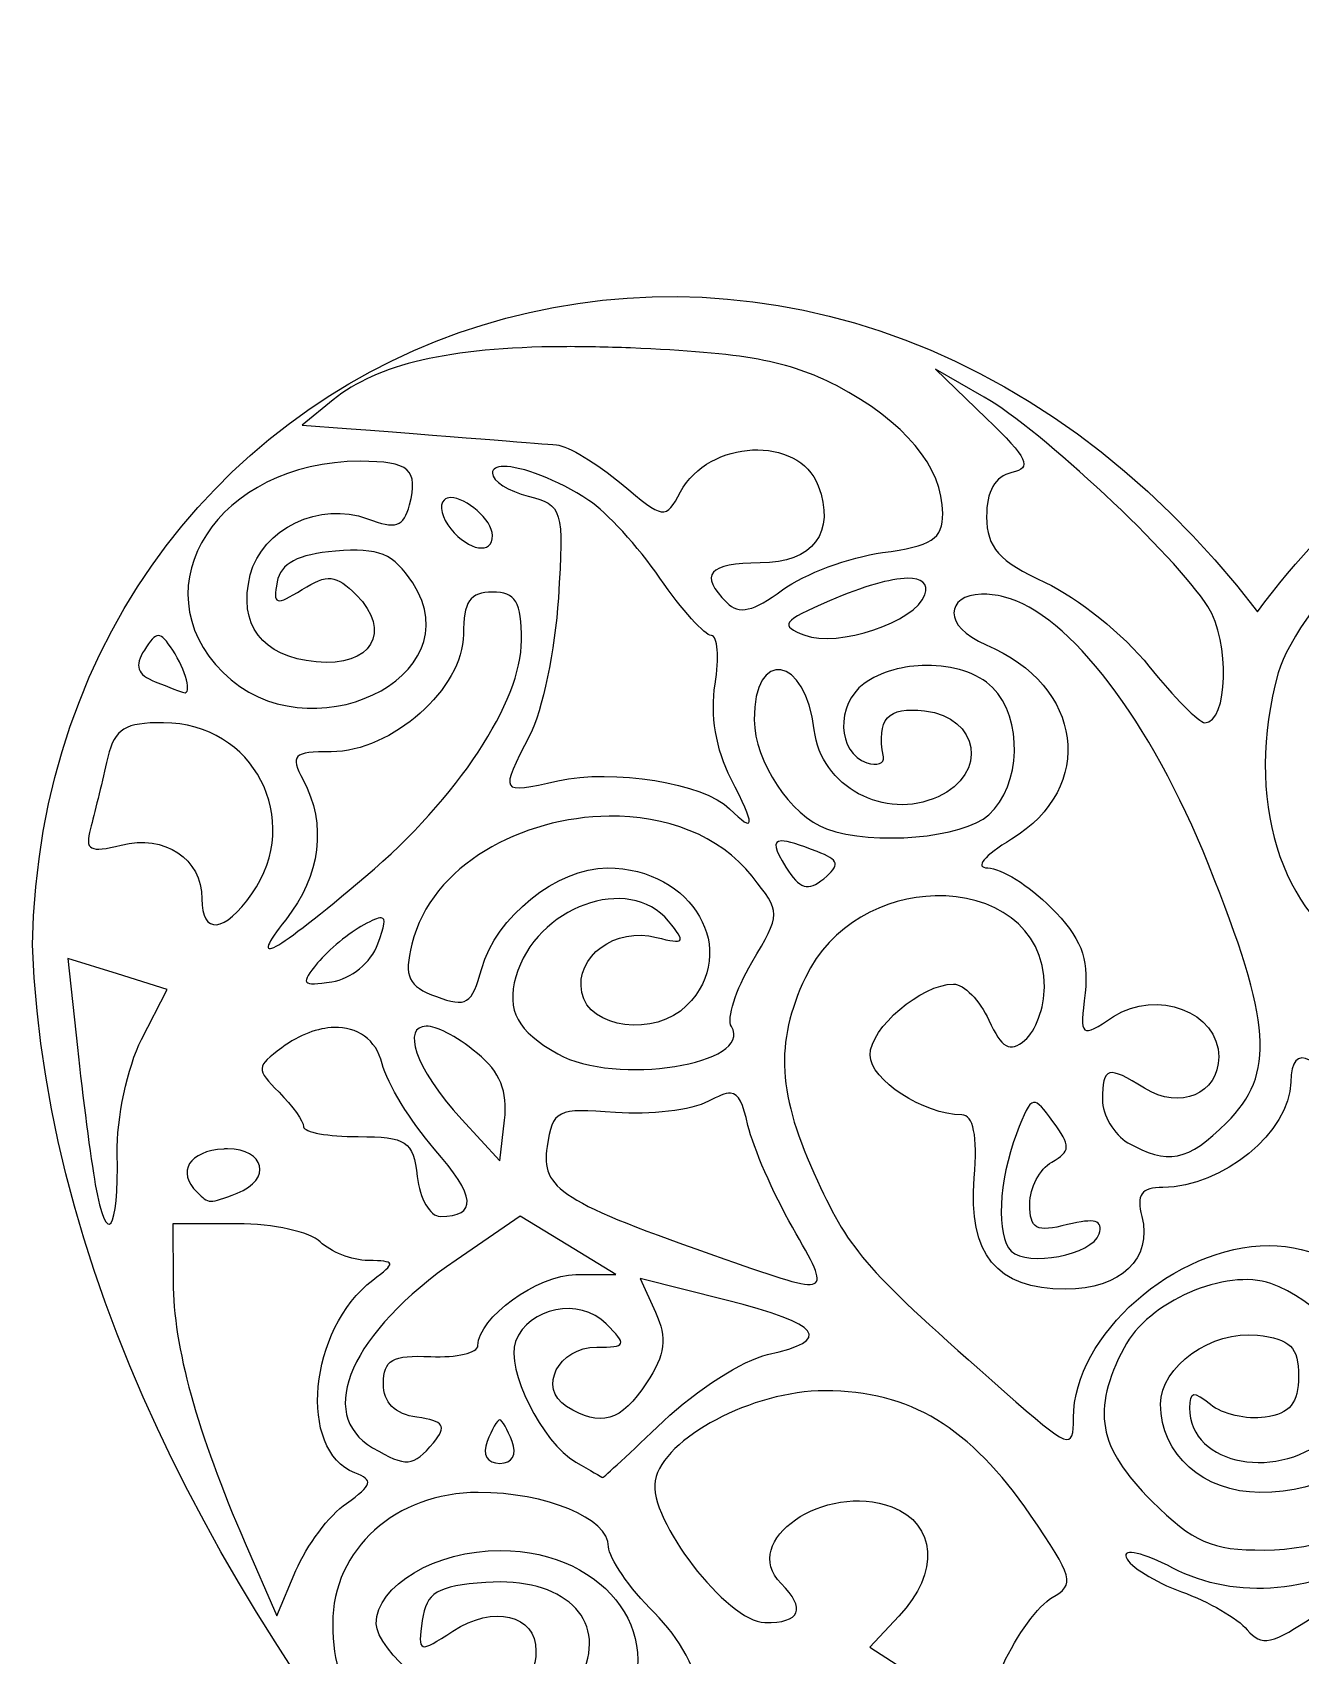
# Model space of a CAD drawing. Header units: centimetres. Extents: x -11.9 to 13.5, y -31.9 to 26.2.
# Drawn here: x -11.88 to 1.07, y 9.68 to 26.25 of the extents above; entities that cross this region are included whole.
import ezdxf

# ---------------------------------------------------------------- set-up
doc = ezdxf.new("R2010")
doc.units = ezdxf.units.CM
doc.header["$MEASUREMENT"] = 0
doc.layers.add('Layer 1', color=7, linetype='Continuous')

msp = doc.modelspace()

# ---------------------------------------------------------------- linework, layer by layer
at = {"layer": 'Layer 1', "color": 9}
for points, knots in [([(6.98322, 23.66275), (4.67124, 23.65099), (2.20971, 22.48446), (0.62909, 20.33148), (0.62909, 20.33148), (-3.92352, 26.24543), (-11.75221, 23.35808), (-11.87578, 16.92993), (-11.87578, 16.92993), (-11.60127, 9.75975), (-3.95946, 2.91162), (0.76055, 0.46541), (0.76055, 0.46541), (4.77932, 2.28508), (13.52771, 9.70554), (12.9843, 16.29989), (12.9843, 16.29989), (13.22746, 21.38426), (10.25489, 23.67938), (6.98322, 23.66275)], [0, 0, 0, 0, 0.16666667, 0.16666667, 0.16666667, 0.16666667, 0.33333333, 0.33333333, 0.33333333, 0.33333333, 0.5, 0.5, 0.5, 0.5, 0.66666667, 0.66666667, 0.66666667, 0.66666667, 1, 1, 1, 1]), ([(-6.46258, 23.03767), (-6.24768, 23.03889), (-6.01802, 23.03445), (-5.773, 23.02444), (-5.773, 23.02444), (-4.61963, 22.97735), (-4.15186, 22.89155), (-3.66957, 22.63997), (-3.66957, 22.63997), (-2.97372, 22.27699), (-2.58478, 21.80926), (-2.58478, 21.33524), (-2.58478, 21.33524), (-2.58478, 21.07423), (-2.69553, 21.00282), (-3.20076, 20.93506), (-3.20076, 20.93506), (-3.53944, 20.88964), (-3.99725, 20.71836), (-4.21858, 20.55472), (-4.21858, 20.55472), (-4.51818, 20.33322), (-4.66411, 20.29994), (-4.78909, 20.42491), (-4.78909, 20.42491), (-5.07597, 20.7118), (-4.97687, 20.83005), (-4.44843, 20.83005), (-4.44843, 20.83005), (-3.91086, 20.83005), (-3.67386, 21.14522), (-3.8556, 21.61884), (-3.8556, 21.61884), (-4.05408, 22.13607), (-4.97341, 22.09446), (-5.26203, 21.55518), (-5.26203, 21.55518), (-5.41469, 21.26993), (-5.4299, 21.27219), (-5.86643, 21.63951), (-5.86643, 21.63951), (-6.11266, 21.8467), (-6.40936, 22.02454), (-6.52541, 22.03473), (-6.52541, 22.03473), (-6.71477, 22.05137), (-7.32233, 22.09901), (-8.67102, 22.20341), (-8.67102, 22.20341), (-8.67102, 22.20341), (-9.12329, 22.23813), (-9.12329, 22.23813), (-9.12329, 22.23813), (-9.12329, 22.23813), (-8.80496, 22.4961), (-8.80496, 22.4961), (-8.80496, 22.4961), (-8.3572, 22.85868), (-7.62301, 23.03111), (-6.46258, 23.03767)], [0, 0, 0, 0, 0.0625, 0.0625, 0.0625, 0.0625, 0.125, 0.125, 0.125, 0.125, 0.1875, 0.1875, 0.1875, 0.1875, 0.25, 0.25, 0.25, 0.25, 0.3125, 0.3125, 0.3125, 0.3125, 0.375, 0.375, 0.375, 0.375, 0.4375, 0.4375, 0.4375, 0.4375, 0.5, 0.5, 0.5, 0.5, 0.5625, 0.5625, 0.5625, 0.5625, 0.625, 0.625, 0.625, 0.625, 0.6875, 0.6875, 0.6875, 0.6875, 0.75, 0.75, 0.75, 0.75, 0.8125, 0.8125, 0.8125, 0.8125, 0.875, 0.875, 0.875, 0.875, 1, 1, 1, 1]), ([(-2.65919, 22.80947), (-2.65919, 22.80947), (-2.16227, 22.52339), (-2.16227, 22.52339), (-2.16227, 22.52339), (-1.57911, 22.18849), (-0.2213, 20.91713), (0.12059, 20.38522), (0.12059, 20.38522), (0.34923, 20.0295), (0.32818, 19.19873), (0.09082, 19.19873), (0.09082, 19.19873), (0.03243, 19.19873), (-0.22394, 19.45927), (-0.47968, 19.77751), (-0.47968, 19.77751), (-0.73543, 20.09575), (-1.21226, 20.47934), (-1.53884, 20.62996), (-1.53884, 20.62996), (-2.01326, 20.84876), (-2.13358, 20.98346), (-2.13664, 21.30051), (-2.13664, 21.30051), (-2.13914, 21.56055), (-2.05033, 21.71653), (-1.88032, 21.75279), (-1.88032, 21.75279), (-1.66624, 21.79844), (-1.71179, 21.89552), (-2.13995, 22.30841), (-2.13995, 22.30841), (-2.13995, 22.30841), (-2.65919, 22.80947), (-2.65919, 22.80947)], [0, 0, 0, 0, 0.1, 0.1, 0.1, 0.1, 0.2, 0.2, 0.2, 0.2, 0.3, 0.3, 0.3, 0.3, 0.4, 0.4, 0.4, 0.4, 0.5, 0.5, 0.5, 0.5, 0.6, 0.6, 0.6, 0.6, 0.7, 0.7, 0.7, 0.7, 0.8, 0.8, 0.8, 0.8, 1, 1, 1, 1]), ([(3.86444, 22.64658), (3.86444, 22.64658), (3.53041, 22.28444), (3.53041, 22.28444), (3.53041, 22.28444), (3.14376, 21.86485), (3.10343, 21.69264), (3.41961, 21.81397), (3.41961, 21.81397), (3.56043, 21.86801), (3.64203, 21.81188), (3.64203, 21.66101), (3.64203, 21.66101), (3.64203, 21.52997), (3.55466, 21.42288), (3.44772, 21.42288), (3.44772, 21.42288), (3.34079, 21.42289), (3.10047, 21.2812), (2.91442, 21.10787), (2.91442, 21.10787), (2.64999, 20.86151), (2.59077, 20.67546), (2.64075, 20.25541), (2.64075, 20.25541), (2.67591, 19.95988), (2.75294, 19.60953), (2.8119, 19.47655), (2.8119, 19.47655), (2.8921, 19.29567), (2.80715, 19.19586), (2.47621, 19.0805), (2.47621, 19.0805), (1.82178, 18.85236), (1.62683, 18.39694), (2.0165, 18.00728), (2.0165, 18.00728), (2.47953, 17.54425), (3.09931, 17.66311), (3.1972, 18.23383), (3.1972, 18.23383), (3.1972, 18.23383), (3.27327, 18.67783), (3.27327, 18.67783), (3.27327, 18.67783), (3.27327, 18.67783), (3.60565, 18.34545), (3.60565, 18.34545), (3.60565, 18.34545), (3.99604, 17.95506), (4.0325, 17.71624), (3.70156, 17.71624), (3.70156, 17.71624), (3.3604, 17.71624), (2.63705, 17.1659), (2.5283, 16.82327), (2.5283, 16.82327), (2.41653, 16.47111), (2.37264, 16.46885), (1.73207, 16.78441), (1.73207, 16.78441), (0.85911, 17.21445), (0.48697, 18.43543), (0.84075, 19.70971), (0.84075, 19.70971), (1.02624, 20.3778), (2.50319, 21.95367), (3.34603, 22.38283), (3.34603, 22.38283), (3.34603, 22.38283), (3.86444, 22.64658), (3.86444, 22.64658)], [0, 0, 0, 0, 0.05263158, 0.05263158, 0.05263158, 0.05263158, 0.10526316, 0.10526316, 0.10526316, 0.10526316, 0.15789474, 0.15789474, 0.15789474, 0.15789474, 0.21052632, 0.21052632, 0.21052632, 0.21052632, 0.26315789, 0.26315789, 0.26315789, 0.26315789, 0.31578947, 0.31578947, 0.31578947, 0.31578947, 0.36842105, 0.36842105, 0.36842105, 0.36842105, 0.42105263, 0.42105263, 0.42105263, 0.42105263, 0.47368421, 0.47368421, 0.47368421, 0.47368421, 0.52631579, 0.52631579, 0.52631579, 0.52631579, 0.57894737, 0.57894737, 0.57894737, 0.57894737, 0.63157895, 0.63157895, 0.63157895, 0.63157895, 0.68421053, 0.68421053, 0.68421053, 0.68421053, 0.73684211, 0.73684211, 0.73684211, 0.73684211, 0.78947368, 0.78947368, 0.78947368, 0.78947368, 0.84210526, 0.84210526, 0.84210526, 0.84210526, 0.89473684, 0.89473684, 0.89473684, 0.89473684, 1, 1, 1, 1]), ([(-8.53046, 21.86772), (-8.02855, 21.86772), (-7.93279, 21.7837), (-8.02692, 21.42371), (-8.02692, 21.42371), (-8.08631, 21.19661), (-8.16639, 21.17023), (-8.45687, 21.28067), (-8.45687, 21.28067), (-8.93814, 21.46365), (-9.53445, 21.17784), (-9.65246, 20.70768), (-9.65246, 20.70768), (-9.78013, 20.19899), (-9.5352, 19.87478), (-8.98108, 19.81968), (-8.98108, 19.81968), (-8.41757, 19.76363), (-8.19815, 20.13146), (-8.5718, 20.50511), (-8.5718, 20.50511), (-8.77848, 20.7118), (-8.86457, 20.72043), (-9.12329, 20.55886), (-9.12329, 20.55886), (-9.39335, 20.3902), (-9.42362, 20.39928), (-9.37878, 20.63575), (-9.37878, 20.63575), (-9.34265, 20.82629), (-9.16983, 20.91768), (-8.78264, 20.94994), (-8.78264, 20.94994), (-8.33707, 20.98707), (-8.19212, 20.92716), (-7.99468, 20.62583), (-7.99468, 20.62583), (-7.35998, 19.65715), (-9.06876, 18.84985), (-9.93027, 19.71136), (-9.93027, 19.71136), (-10.80671, 20.5878), (-9.97594, 21.86772), (-8.53046, 21.86772)], [0, 0, 0, 0, 0.08333333, 0.08333333, 0.08333333, 0.08333333, 0.16666667, 0.16666667, 0.16666667, 0.16666667, 0.25, 0.25, 0.25, 0.25, 0.33333333, 0.33333333, 0.33333333, 0.33333333, 0.41666667, 0.41666667, 0.41666667, 0.41666667, 0.5, 0.5, 0.5, 0.5, 0.58333333, 0.58333333, 0.58333333, 0.58333333, 0.66666667, 0.66666667, 0.66666667, 0.66666667, 0.75, 0.75, 0.75, 0.75, 0.83333333, 0.83333333, 0.83333333, 0.83333333, 1, 1, 1, 1]), ([(-7.06781, 21.81563), (-6.8871, 21.81784), (-6.52039, 21.68072), (-6.19551, 21.46836), (-6.19551, 21.46836), (-6.02045, 21.35394), (-5.69456, 20.99691), (-5.47121, 20.67461), (-5.47121, 20.67461), (-5.24786, 20.35232), (-5.0115, 20.0884), (-4.94618, 20.0884), (-4.94618, 20.0884), (-4.88086, 20.0884), (-4.86388, 19.8659), (-4.90815, 19.59313), (-4.90815, 19.59313), (-4.95867, 19.2818), (-4.89875, 18.92266), (-4.74692, 18.62905), (-4.74692, 18.62905), (-4.49265, 18.13736), (-4.49604, 18.05654), (-4.76097, 18.32147), (-4.76097, 18.32147), (-5.0201, 18.58061), (-5.95476, 18.73199), (-6.51384, 18.6059), (-6.51384, 18.6059), (-7.10998, 18.47144), (-7.10957, 18.47178), (-6.79992, 19.07057), (-6.79992, 19.07057), (-6.67206, 19.31781), (-6.54095, 19.94718), (-6.50805, 20.46956), (-6.50805, 20.46956), (-6.45084, 21.37788), (-6.46439, 21.42341), (-6.8148, 21.51136), (-6.8148, 21.51136), (-7.01632, 21.56193), (-7.18108, 21.66715), (-7.18108, 21.74535), (-7.18108, 21.74535), (-7.18108, 21.79273), (-7.13852, 21.81476), (-7.06781, 21.81563)], [0, 0, 0, 0, 0.07692308, 0.07692308, 0.07692308, 0.07692308, 0.15384615, 0.15384615, 0.15384615, 0.15384615, 0.23076923, 0.23076923, 0.23076923, 0.23076923, 0.30769231, 0.30769231, 0.30769231, 0.30769231, 0.38461538, 0.38461538, 0.38461538, 0.38461538, 0.46153846, 0.46153846, 0.46153846, 0.46153846, 0.53846154, 0.53846154, 0.53846154, 0.53846154, 0.61538462, 0.61538462, 0.61538462, 0.61538462, 0.69230769, 0.69230769, 0.69230769, 0.69230769, 0.76923077, 0.76923077, 0.76923077, 0.76923077, 0.84615385, 0.84615385, 0.84615385, 0.84615385, 1, 1, 1, 1]), ([(-7.60524, 21.4973), (-7.45322, 21.49739), (-7.18108, 21.27174), (-7.18108, 21.10869), (-7.18108, 21.10869), (-7.18108, 20.9135), (-7.41893, 20.95183), (-7.60607, 21.17732), (-7.60607, 21.17732), (-7.69689, 21.28675), (-7.72764, 21.41955), (-7.6747, 21.47249), (-7.6747, 21.47249), (-7.65731, 21.48988), (-7.6334, 21.49728), (-7.60524, 21.4973)], [0, 0, 0, 0, 0.2, 0.2, 0.2, 0.2, 0.4, 0.4, 0.4, 0.4, 0.6, 0.6, 0.6, 0.6, 1, 1, 1, 1]), ([(-2.9461, 20.67296), (-2.79654, 20.67494), (-2.72968, 20.61941), (-2.76833, 20.50346), (-2.76833, 20.50346), (-2.85929, 20.23056), (-3.65799, 19.96196), (-3.99368, 20.0917), (-3.99368, 20.0917), (-4.25592, 20.19305), (-4.2265, 20.23382), (-3.73902, 20.44393), (-3.73902, 20.44393), (-3.39127, 20.59381), (-3.11559, 20.67071), (-2.9461, 20.67296)], [0, 0, 0, 0, 0.2, 0.2, 0.2, 0.2, 0.4, 0.4, 0.4, 0.4, 0.6, 0.6, 0.6, 0.6, 1, 1, 1, 1]), ([(-7.18108, 20.53322), (-6.94396, 20.53322), (-6.88425, 20.43425), (-6.88425, 20.03961), (-6.88425, 20.03961), (-6.88425, 19.41273), (-7.53481, 18.42715), (-8.47175, 17.63356), (-8.47175, 17.63356), (-9.42794, 16.82366), (-9.68931, 16.6817), (-9.29114, 17.1879), (-9.29114, 17.1879), (-8.93397, 17.64196), (-8.86925, 18.15968), (-9.11337, 18.61582), (-9.11337, 18.61582), (-9.24903, 18.8693), (-9.21581, 18.90273), (-8.82811, 18.90273), (-8.82811, 18.90273), (-8.20732, 18.90273), (-7.47709, 19.55053), (-7.47709, 20.10162), (-7.47709, 20.10162), (-7.47709, 20.43437), (-7.40969, 20.53322), (-7.18108, 20.53322)], [0, 0, 0, 0, 0.125, 0.125, 0.125, 0.125, 0.25, 0.25, 0.25, 0.25, 0.375, 0.375, 0.375, 0.375, 0.5, 0.5, 0.5, 0.5, 0.625, 0.625, 0.625, 0.625, 0.75, 0.75, 0.75, 0.75, 1, 1, 1, 1]), ([(-2.18873, 20.5109), (-2.12152, 20.51268), (-2.04296, 20.50411), (-1.95474, 20.48196), (-1.95474, 20.48196), (-1.2987, 20.31731), (-0.4576, 19.21415), (0.12803, 17.75097), (0.12803, 17.75097), (0.77797, 16.1271), (0.81335, 15.61599), (0.31241, 15.11505), (0.31241, 15.11505), (-0.08209, 14.72055), (-0.2936, 14.67806), (-0.69466, 14.91166), (-0.69466, 14.91166), (-0.83735, 14.99477), (-0.95428, 15.19249), (-0.95428, 15.35153), (-0.95428, 15.35153), (-0.95428, 15.68738), (-0.90016, 15.7021), (-0.52681, 15.46893), (-0.52681, 15.46893), (-0.16298, 15.24171), (0.23221, 15.4082), (0.23221, 15.78809), (0.23221, 15.78809), (0.23221, 16.24516), (-0.40128, 16.48686), (-0.84183, 16.19819), (-0.84183, 16.19819), (-1.18004, 15.97659), (-1.18572, 15.98154), (-1.13205, 16.44128), (-1.13205, 16.44128), (-1.09034, 16.79851), (-1.1737, 17.00631), (-1.48097, 17.31358), (-1.48097, 17.31358), (-1.70276, 17.53537), (-1.99183, 17.71676), (-2.12341, 17.71707), (-2.12341, 17.71707), (-2.26309, 17.71739), (-2.16347, 17.83882), (-1.88446, 18.00893), (-1.88446, 18.00893), (-1.01434, 18.53946), (-1.14909, 19.5773), (-2.14242, 19.99496), (-2.14242, 19.99496), (-2.59206, 20.18402), (-2.55165, 20.50132), (-2.18873, 20.5109)], [0, 0, 0, 0, 0.06666667, 0.06666667, 0.06666667, 0.06666667, 0.13333333, 0.13333333, 0.13333333, 0.13333333, 0.2, 0.2, 0.2, 0.2, 0.26666667, 0.26666667, 0.26666667, 0.26666667, 0.33333333, 0.33333333, 0.33333333, 0.33333333, 0.4, 0.4, 0.4, 0.4, 0.46666667, 0.46666667, 0.46666667, 0.46666667, 0.53333333, 0.53333333, 0.53333333, 0.53333333, 0.6, 0.6, 0.6, 0.6, 0.66666667, 0.66666667, 0.66666667, 0.66666667, 0.73333333, 0.73333333, 0.73333333, 0.73333333, 0.8, 0.8, 0.8, 0.8, 0.86666667, 0.86666667, 0.86666667, 0.86666667, 1, 1, 1, 1]), ([(-10.59008, 20.0884), (-10.54996, 20.08839), (-10.50943, 20.03922), (-10.44455, 19.94039), (-10.44455, 19.94039), (-10.31003, 19.73548), (-10.24387, 19.48174), (-10.33128, 19.50631), (-10.33128, 19.50631), (-10.35166, 19.51204), (-10.48261, 19.56166), (-10.62232, 19.6171), (-10.62232, 19.6171), (-10.80716, 19.69046), (-10.83787, 19.7786), (-10.73394, 19.94039), (-10.73394, 19.94039), (-10.67047, 20.0392), (-10.63019, 20.0884), (-10.59008, 20.0884)], [0, 0, 0, 0, 0.16666667, 0.16666667, 0.16666667, 0.16666667, 0.33333333, 0.33333333, 0.33333333, 0.33333333, 0.5, 0.5, 0.5, 0.5, 0.66666667, 0.66666667, 0.66666667, 0.66666667, 1, 1, 1, 1]), ([(-2.74931, 19.78412), (-2.48583, 19.78567), (-2.22703, 19.70998), (-2.07628, 19.55923), (-2.07628, 19.55923), (-1.76171, 19.24466), (-1.78252, 18.55965), (-2.11514, 18.25863), (-2.11514, 18.25863), (-2.37819, 18.02057), (-3.28853, 17.94216), (-3.77127, 18.11642), (-3.77127, 18.11642), (-4.1382, 18.24888), (-4.50528, 18.8026), (-4.50879, 19.22767), (-4.50879, 19.22767), (-4.51493, 19.97127), (-3.98143, 19.88285), (-3.89529, 19.12597), (-3.89529, 19.12597), (-3.82943, 18.54734), (-3.17724, 18.19454), (-2.6319, 18.44301), (-2.6319, 18.44301), (-2.11792, 18.6772), (-2.20895, 19.25572), (-2.76998, 19.32028), (-2.76998, 19.32028), (-3.14875, 19.36386), (-3.25978, 19.24015), (-3.19084, 18.85147), (-3.19084, 18.85147), (-3.17863, 18.78267), (-3.25421, 18.75467), (-3.35868, 18.78946), (-3.35868, 18.78946), (-3.66159, 18.89031), (-3.67989, 19.38416), (-3.38845, 19.59726), (-3.38845, 19.59726), (-3.2185, 19.72153), (-2.9818, 19.78276), (-2.74931, 19.78412)], [0, 0, 0, 0, 0.08333333, 0.08333333, 0.08333333, 0.08333333, 0.16666667, 0.16666667, 0.16666667, 0.16666667, 0.25, 0.25, 0.25, 0.25, 0.33333333, 0.33333333, 0.33333333, 0.33333333, 0.41666667, 0.41666667, 0.41666667, 0.41666667, 0.5, 0.5, 0.5, 0.5, 0.58333333, 0.58333333, 0.58333333, 0.58333333, 0.66666667, 0.66666667, 0.66666667, 0.66666667, 0.75, 0.75, 0.75, 0.75, 0.83333333, 0.83333333, 0.83333333, 0.83333333, 1, 1, 1, 1]), ([(-10.61323, 19.19873), (-10.58981, 19.19928), (-10.56551, 19.19873), (-10.53964, 19.19873), (-10.53964, 19.19873), (-9.6183, 19.19873), (-9.10537, 18.20959), (-9.63509, 17.45331), (-9.63509, 17.45331), (-9.91707, 17.05073), (-10.14607, 17.02772), (-10.14607, 17.40205), (-10.14607, 17.40205), (-10.14607, 17.81074), (-10.52445, 18.06154), (-10.97124, 17.9494), (-10.97124, 17.9494), (-11.2914, 17.86905), (-11.34389, 17.89716), (-11.28378, 18.11807), (-11.28378, 18.11807), (-11.24408, 18.26396), (-11.1708, 18.56687), (-11.1209, 18.79111), (-11.1209, 18.79111), (-11.04907, 19.11387), (-10.96453, 19.1905), (-10.61323, 19.19873)], [0, 0, 0, 0, 0.125, 0.125, 0.125, 0.125, 0.25, 0.25, 0.25, 0.25, 0.375, 0.375, 0.375, 0.375, 0.5, 0.5, 0.5, 0.5, 0.625, 0.625, 0.625, 0.625, 0.75, 0.75, 0.75, 0.75, 1, 1, 1, 1]), ([(-5.98963, 18.24458), (-5.4199, 18.24988), (-4.86576, 18.05861), (-4.52946, 17.63108), (-4.52946, 17.63108), (-4.23503, 17.25677), (-4.23536, 17.25516), (-4.5336, 16.74968), (-4.5336, 16.74968), (-4.69787, 16.47126), (-4.79148, 16.17828), (-4.74196, 16.09815), (-4.74196, 16.09815), (-4.50401, 15.71314), (-5.931, 15.48735), (-6.51384, 15.81785), (-6.51384, 15.81785), (-6.92668, 16.05196), (-7.03944, 16.25995), (-6.94213, 16.60499), (-6.94213, 16.60499), (-6.74076, 17.31899), (-5.78748, 17.66568), (-5.38274, 17.17219), (-5.38274, 17.17219), (-5.20178, 16.95155), (-5.2154, 16.9328), (-5.50594, 17.00765), (-5.50594, 17.00765), (-5.92746, 17.11624), (-6.33887, 16.81363), (-6.2691, 16.44624), (-6.2691, 16.44624), (-6.19839, 16.07396), (-5.52076, 15.98824), (-5.19836, 16.31064), (-5.19836, 16.31064), (-4.64381, 16.8652), (-5.13385, 17.71624), (-6.00782, 17.71624), (-6.00782, 17.71624), (-6.5199, 17.71624), (-7.14791, 17.21328), (-7.29022, 16.6885), (-7.29022, 16.6885), (-7.38877, 16.32509), (-7.44775, 16.2885), (-7.75242, 16.40242), (-7.75242, 16.40242), (-8.04279, 16.51098), (-8.08524, 16.60107), (-8.00294, 16.93903), (-8.00294, 16.93903), (-7.80552, 17.74979), (-6.87842, 18.2363), (-5.98963, 18.24458)], [0, 0, 0, 0, 0.06666667, 0.06666667, 0.06666667, 0.06666667, 0.13333333, 0.13333333, 0.13333333, 0.13333333, 0.2, 0.2, 0.2, 0.2, 0.26666667, 0.26666667, 0.26666667, 0.26666667, 0.33333333, 0.33333333, 0.33333333, 0.33333333, 0.4, 0.4, 0.4, 0.4, 0.46666667, 0.46666667, 0.46666667, 0.46666667, 0.53333333, 0.53333333, 0.53333333, 0.53333333, 0.6, 0.6, 0.6, 0.6, 0.66666667, 0.66666667, 0.66666667, 0.66666667, 0.73333333, 0.73333333, 0.73333333, 0.73333333, 0.8, 0.8, 0.8, 0.8, 0.86666667, 0.86666667, 0.86666667, 0.86666667, 1, 1, 1, 1]), ([(-4.23015, 17.99157), (-4.1668, 17.99297), (-4.04943, 17.95548), (-3.868, 17.88408), (-3.868, 17.88408), (-3.63895, 17.79395), (-3.62723, 17.74915), (-3.79938, 17.60627), (-3.79938, 17.60627), (-3.96014, 17.47285), (-4.04536, 17.49877), (-4.18633, 17.72451), (-4.18633, 17.72451), (-4.29937, 17.90551), (-4.32275, 17.98953), (-4.23015, 17.99157)], [0, 0, 0, 0, 0.2, 0.2, 0.2, 0.2, 0.4, 0.4, 0.4, 0.4, 0.6, 0.6, 0.6, 0.6, 1, 1, 1, 1]), ([(-2.66167, 17.43181), (-2.07965, 17.44762), (-1.54711, 17.13028), (-1.54711, 16.49998), (-1.54711, 16.49998), (-1.54711, 16.29215), (-1.63686, 16.04765), (-1.74638, 15.95676), (-1.74638, 15.95676), (-1.90089, 15.82852), (-1.98284, 15.87426), (-2.11349, 16.16098), (-2.11349, 16.16098), (-2.20607, 16.3642), (-2.36889, 16.53057), (-2.47481, 16.53057), (-2.47481, 16.53057), (-2.80154, 16.53057), (-3.32643, 16.08314), (-3.32643, 15.80462), (-3.32643, 15.80462), (-3.32643, 15.55362), (-2.77689, 15.19608), (-2.3913, 15.19608), (-2.3913, 15.19608), (-2.27061, 15.19609), (-2.22871, 14.98568), (-2.26314, 14.55281), (-2.26314, 14.55281), (-2.32548, 13.76904), (-2.03707, 13.41676), (-1.33214, 13.41676), (-1.33214, 13.41676), (-0.7675, 13.41676), (-0.44017, 13.72827), (-0.55245, 14.15759), (-0.55245, 14.15759), (-0.61085, 14.38094), (-0.55712, 14.45525), (-0.33747, 14.45525), (-0.33747, 14.45525), (0.27042, 14.45525), (0.95968, 15.0222), (0.96891, 15.53012), (0.96891, 15.53012), (0.9767, 15.9587), (1.23116, 15.82561), (1.68081, 15.15887), (1.68081, 15.15887), (2.03785, 14.62946), (2.08197, 14.46543), (1.95862, 14.13031), (1.95862, 14.13031), (1.7849, 13.65835), (2.02689, 13.26876), (2.49357, 13.26876), (2.49357, 13.26876), (2.75789, 13.26876), (2.78249, 13.19573), (2.71681, 12.61309), (2.71681, 12.61309), (2.58828, 11.47271), (1.81778, 10.76268), (0.69854, 10.75356), (0.69854, 10.75356), (0.15914, 10.74917), (-0.02832, 10.83137), (-0.44992, 11.25296), (-0.44992, 11.25296), (-1.00213, 11.80518), (-1.06894, 12.17192), (-0.73435, 12.81897), (-0.73435, 12.81897), (-0.49216, 13.28729), (0.30732, 13.63582), (0.76551, 13.47298), (0.76551, 13.47298), (1.20639, 13.31629), (1.7147, 12.79908), (1.7147, 12.50725), (1.7147, 12.50725), (1.7147, 12.36156), (1.56822, 12.10631), (1.38976, 11.94005), (1.38976, 11.94005), (0.85543, 11.44225), (-0.06462, 11.6097), (-0.06462, 12.20464), (-0.06462, 12.20464), (-0.06462, 12.37171), (-0.02019, 12.37856), (0.14953, 12.23771), (0.14953, 12.23771), (0.26735, 12.13993), (0.51802, 12.08208), (0.70598, 12.10873), (0.70598, 12.10873), (0.95874, 12.14456), (1.04746, 12.25378), (1.04746, 12.52793), (1.04746, 12.52793), (1.04746, 12.82491), (0.96379, 12.90769), (0.6266, 12.9463), (0.6266, 12.9463), (0.16105, 12.9996), (-0.36145, 12.6268), (-0.36145, 12.24102), (-0.36145, 12.24102), (-0.36145, 11.73175), (0.07862, 11.34143), (0.65224, 11.34143), (0.65224, 11.34143), (1.31847, 11.34143), (1.76047, 11.62544), (2.00244, 12.2096), (2.00244, 12.2096), (2.32408, 12.98612), (1.65787, 13.86159), (0.74567, 13.86159), (0.74567, 13.86159), (-0.21098, 13.86159), (-1.24895, 12.94643), (-1.25028, 12.10129), (-1.25028, 12.10129), (-1.25081, 11.76769), (-1.28821, 11.78186), (-1.95474, 12.36918), (-1.95474, 12.36918), (-3.37327, 13.61913), (-3.52158, 13.78633), (-3.86387, 14.5214), (-3.86387, 14.5214), (-4.27166, 15.39712), (-4.30331, 15.93021), (-3.98624, 16.59837), (-3.98624, 16.59837), (-3.72731, 17.14402), (-3.17521, 17.41786), (-2.66167, 17.43181)], [0, 0, 0, 0, 0.02777778, 0.02777778, 0.02777778, 0.02777778, 0.05555556, 0.05555556, 0.05555556, 0.05555556, 0.08333333, 0.08333333, 0.08333333, 0.08333333, 0.11111111, 0.11111111, 0.11111111, 0.11111111, 0.13888889, 0.13888889, 0.13888889, 0.13888889, 0.16666667, 0.16666667, 0.16666667, 0.16666667, 0.19444444, 0.19444444, 0.19444444, 0.19444444, 0.22222222, 0.22222222, 0.22222222, 0.22222222, 0.25, 0.25, 0.25, 0.25, 0.27777778, 0.27777778, 0.27777778, 0.27777778, 0.30555556, 0.30555556, 0.30555556, 0.30555556, 0.33333333, 0.33333333, 0.33333333, 0.33333333, 0.36111111, 0.36111111, 0.36111111, 0.36111111, 0.38888889, 0.38888889, 0.38888889, 0.38888889, 0.41666667, 0.41666667, 0.41666667, 0.41666667, 0.44444444, 0.44444444, 0.44444444, 0.44444444, 0.47222222, 0.47222222, 0.47222222, 0.47222222, 0.5, 0.5, 0.5, 0.5, 0.52777778, 0.52777778, 0.52777778, 0.52777778, 0.55555556, 0.55555556, 0.55555556, 0.55555556, 0.58333333, 0.58333333, 0.58333333, 0.58333333, 0.61111111, 0.61111111, 0.61111111, 0.61111111, 0.63888889, 0.63888889, 0.63888889, 0.63888889, 0.66666667, 0.66666667, 0.66666667, 0.66666667, 0.69444444, 0.69444444, 0.69444444, 0.69444444, 0.72222222, 0.72222222, 0.72222222, 0.72222222, 0.75, 0.75, 0.75, 0.75, 0.77777778, 0.77777778, 0.77777778, 0.77777778, 0.80555556, 0.80555556, 0.80555556, 0.80555556, 0.83333333, 0.83333333, 0.83333333, 0.83333333, 0.86111111, 0.86111111, 0.86111111, 0.86111111, 0.88888889, 0.88888889, 0.88888889, 0.88888889, 0.91666667, 0.91666667, 0.91666667, 0.91666667, 0.94444444, 0.94444444, 0.94444444, 0.94444444, 1, 1, 1, 1]), ([(-8.31714, 17.20609), (-8.26412, 17.20364), (-8.28183, 17.12538), (-8.34938, 16.9415), (-8.34938, 16.9415), (-8.41944, 16.75084), (-8.62405, 16.58276), (-8.82067, 16.55373), (-8.82067, 16.55373), (-9.12843, 16.50828), (-9.14528, 16.52959), (-8.96537, 16.74637), (-8.96537, 16.74637), (-8.85366, 16.88097), (-8.64153, 17.05607), (-8.49408, 17.13498), (-8.49408, 17.13498), (-8.40628, 17.18197), (-8.34895, 17.20756), (-8.31714, 17.20609)], [0, 0, 0, 0, 0.16666667, 0.16666667, 0.16666667, 0.16666667, 0.33333333, 0.33333333, 0.33333333, 0.33333333, 0.5, 0.5, 0.5, 0.5, 0.66666667, 0.66666667, 0.66666667, 0.66666667, 1, 1, 1, 1]), ([(-11.51446, 16.7935), (-11.51446, 16.7935), (-11.00845, 16.63475), (-11.00845, 16.63475), (-11.00845, 16.63475), (-11.00845, 16.63475), (-10.5016, 16.47683), (-10.5016, 16.47683), (-10.5016, 16.47683), (-10.5016, 16.47683), (-10.76288, 15.96503), (-10.76288, 15.96503), (-10.76288, 15.96503), (-10.90641, 15.6835), (-11.01813, 15.15918), (-11.01093, 14.80004), (-11.01093, 14.80004), (-10.99483, 13.99809), (-11.11793, 13.82418), (-11.23417, 14.48501), (-11.23417, 14.48501), (-11.28145, 14.75382), (-11.36419, 15.38357), (-11.41772, 15.884), (-11.41772, 15.884), (-11.41772, 15.884), (-11.51446, 16.7935), (-11.51446, 16.7935)], [0, 0, 0, 0, 0.125, 0.125, 0.125, 0.125, 0.25, 0.25, 0.25, 0.25, 0.375, 0.375, 0.375, 0.375, 0.5, 0.5, 0.5, 0.5, 0.625, 0.625, 0.625, 0.625, 0.75, 0.75, 0.75, 0.75, 1, 1, 1, 1]), ([(-8.79752, 16.08822), (-8.55892, 16.095), (-8.36899, 15.96724), (-8.30639, 15.71781), (-8.30639, 15.71781), (-8.2556, 15.51545), (-8.01633, 15.1248), (-7.77474, 14.84965), (-7.77474, 14.84965), (-7.3476, 14.36315), (-7.32982, 14.15842), (-7.71439, 14.15842), (-7.71439, 14.15842), (-7.81769, 14.15842), (-7.9234, 14.34181), (-7.9492, 14.56604), (-7.9492, 14.56604), (-7.99108, 14.93001), (-8.05556, 14.97367), (-8.55196, 14.97367), (-8.55196, 14.97367), (-8.85779, 14.97367), (-9.10846, 15.01921), (-9.10841, 15.07454), (-9.10841, 15.07454), (-9.10835, 15.12987), (-9.22085, 15.28786), (-9.35893, 15.42594), (-9.35893, 15.42594), (-9.59484, 15.66185), (-9.59336, 15.68955), (-9.33082, 15.88152), (-9.33082, 15.88152), (-9.14695, 16.01597), (-8.96077, 16.08359), (-8.79752, 16.08822)], [0, 0, 0, 0, 0.1, 0.1, 0.1, 0.1, 0.2, 0.2, 0.2, 0.2, 0.3, 0.3, 0.3, 0.3, 0.4, 0.4, 0.4, 0.4, 0.5, 0.5, 0.5, 0.5, 0.6, 0.6, 0.6, 0.6, 0.7, 0.7, 0.7, 0.7, 0.8, 0.8, 0.8, 0.8, 1, 1, 1, 1]), ([(-7.85742, 16.10063), (-7.75, 16.10067), (-7.57265, 16.01653), (-7.33239, 15.82199), (-7.33239, 15.82199), (-7.10499, 15.63785), (-7.02213, 15.43269), (-7.05706, 15.14317), (-7.05706, 15.14317), (-7.05706, 15.14317), (-7.10667, 14.7281), (-7.10667, 14.7281), (-7.10667, 14.7281), (-7.10667, 14.7281), (-7.4928, 15.1473), (-7.4928, 15.1473), (-7.4928, 15.1473), (-7.99372, 15.69166), (-8.09377, 16.10053), (-7.85742, 16.10063)], [0, 0, 0, 0, 0.16666667, 0.16666667, 0.16666667, 0.16666667, 0.33333333, 0.33333333, 0.33333333, 0.33333333, 0.5, 0.5, 0.5, 0.5, 0.66666667, 0.66666667, 0.66666667, 0.66666667, 1, 1, 1, 1]), ([(-4.75105, 15.41602), (-4.66327, 15.41131), (-4.62505, 15.31539), (-4.57246, 15.0886), (-4.57246, 15.0886), (-4.52004, 14.86256), (-4.31535, 14.39417), (-4.11771, 14.04762), (-4.11771, 14.04762), (-3.71079, 13.33414), (-3.7032, 13.33739), (-4.80893, 13.72351), (-4.80893, 13.72351), (-6.48382, 14.30838), (-6.68692, 14.43717), (-6.62298, 14.8728), (-6.62298, 14.8728), (-6.56858, 15.2434), (-6.52162, 15.2675), (-5.92514, 15.22006), (-5.92514, 15.22006), (-5.57317, 15.19207), (-5.14654, 15.24331), (-4.97677, 15.33416), (-4.97677, 15.33416), (-4.87457, 15.38886), (-4.80372, 15.41884), (-4.75105, 15.41602)], [0, 0, 0, 0, 0.125, 0.125, 0.125, 0.125, 0.25, 0.25, 0.25, 0.25, 0.375, 0.375, 0.375, 0.375, 0.5, 0.5, 0.5, 0.5, 0.625, 0.625, 0.625, 0.625, 0.75, 0.75, 0.75, 0.75, 1, 1, 1, 1]), ([(-1.65708, 15.32341), (-1.61114, 15.32888), (-1.55679, 15.26053), (-1.4603, 15.12911), (-1.4603, 15.12911), (-1.27451, 14.87608), (-1.27641, 14.82343), (-1.47187, 14.71405), (-1.47187, 14.71405), (-1.59499, 14.64515), (-1.69511, 14.45114), (-1.69511, 14.28327), (-1.69511, 14.28327), (-1.69511, 14.02867), (-1.63192, 13.99427), (-1.31064, 14.07491), (-1.31064, 14.07491), (-1.03147, 14.14498), (-0.94251, 14.11884), (-0.98818, 13.97983), (-0.98818, 13.97983), (-1.0579, 13.76761), (-1.71962, 13.63888), (-1.88611, 13.80537), (-1.88611, 13.80537), (-2.04046, 13.95972), (-2.01515, 14.52217), (-1.83237, 15.00095), (-1.83237, 15.00095), (-1.75048, 15.21546), (-1.70914, 15.31722), (-1.65708, 15.32341)], [0, 0, 0, 0, 0.11111111, 0.11111111, 0.11111111, 0.11111111, 0.22222222, 0.22222222, 0.22222222, 0.22222222, 0.33333333, 0.33333333, 0.33333333, 0.33333333, 0.44444444, 0.44444444, 0.44444444, 0.44444444, 0.55555556, 0.55555556, 0.55555556, 0.55555556, 0.66666667, 0.66666667, 0.66666667, 0.66666667, 0.77777778, 0.77777778, 0.77777778, 0.77777778, 1, 1, 1, 1]), ([(-9.88562, 14.84799), (-9.50575, 14.8501), (-9.42351, 14.53612), (-9.78723, 14.39655), (-9.78723, 14.39655), (-10.0776, 14.28512), (-10.07534, 14.2853), (-10.19568, 14.40564), (-10.19568, 14.40564), (-10.40684, 14.6168), (-10.27745, 14.82675), (-9.92366, 14.84716), (-9.92366, 14.84716), (-9.91079, 14.84791), (-9.89787, 14.84792), (-9.88562, 14.84799)], [0, 0, 0, 0, 0.2, 0.2, 0.2, 0.2, 0.4, 0.4, 0.4, 0.4, 0.6, 0.6, 0.6, 0.6, 1, 1, 1, 1]), ([(-10.44207, 14.084), (-10.44207, 14.084), (-9.7831, 14.084), (-9.7831, 14.084), (-9.7831, 14.084), (-9.42053, 14.08401), (-9.04014, 14.00072), (-8.93808, 13.8988), (-8.93808, 13.8988), (-8.83602, 13.79687), (-8.61576, 13.71122), (-8.4486, 13.70863), (-8.4486, 13.70863), (-8.16534, 13.70423), (-8.16196, 13.69103), (-8.4023, 13.50854), (-8.4023, 13.50854), (-9.05502, 13.01294), (-9.17126, 11.76699), (-8.58586, 11.54235), (-8.58586, 11.54235), (-8.38965, 11.46706), (-8.40334, 11.41788), (-8.67185, 11.22981), (-8.67185, 11.22981), (-8.84694, 11.10717), (-9.07855, 10.79892), (-9.18613, 10.54438), (-9.18613, 10.54438), (-9.18613, 10.54438), (-9.38126, 10.08136), (-9.38126, 10.08136), (-9.38126, 10.08136), (-9.38126, 10.08136), (-9.70455, 10.82301), (-9.70455, 10.82301), (-9.70455, 10.82301), (-10.19488, 11.94926), (-10.43896, 12.83533), (-10.44042, 13.49117), (-10.44042, 13.49117), (-10.44042, 13.49117), (-10.44207, 14.084), (-10.44207, 14.084)], [0, 0, 0, 0, 0.08333333, 0.08333333, 0.08333333, 0.08333333, 0.16666667, 0.16666667, 0.16666667, 0.16666667, 0.25, 0.25, 0.25, 0.25, 0.33333333, 0.33333333, 0.33333333, 0.33333333, 0.41666667, 0.41666667, 0.41666667, 0.41666667, 0.5, 0.5, 0.5, 0.5, 0.58333333, 0.58333333, 0.58333333, 0.58333333, 0.66666667, 0.66666667, 0.66666667, 0.66666667, 0.75, 0.75, 0.75, 0.75, 0.83333333, 0.83333333, 0.83333333, 0.83333333, 1, 1, 1, 1]), ([(-6.89831, 14.16255), (-6.89831, 14.16255), (-6.40966, 13.8649), (-6.40966, 13.8649), (-6.40966, 13.8649), (-6.40966, 13.8649), (-5.921, 13.56642), (-5.921, 13.56642), (-5.921, 13.56642), (-5.921, 13.56642), (-6.32863, 13.56559), (-6.32863, 13.56559), (-6.32863, 13.56559), (-6.71755, 13.56506), (-7.32909, 13.12151), (-7.32909, 12.83964), (-7.32909, 12.83964), (-7.32909, 12.76646), (-7.54612, 12.71599), (-7.81112, 12.72801), (-7.81112, 12.72801), (-8.2014, 12.74572), (-8.29316, 12.69369), (-8.29316, 12.45351), (-8.29316, 12.45351), (-8.29316, 12.25664), (-8.17808, 12.14093), (-7.95086, 12.10873), (-7.95086, 12.10873), (-7.6734, 12.0694), (-7.64108, 12.02011), (-7.78301, 11.8491), (-7.78301, 11.8491), (-7.9882, 11.60186), (-8.05707, 11.5958), (-8.40396, 11.79784), (-8.40396, 11.79784), (-8.99273, 12.14077), (-8.6206, 12.9786), (-7.55233, 13.71359), (-7.55233, 13.71359), (-7.55233, 13.71359), (-6.89831, 14.16255), (-6.89831, 14.16255)], [0, 0, 0, 0, 0.08333333, 0.08333333, 0.08333333, 0.08333333, 0.16666667, 0.16666667, 0.16666667, 0.16666667, 0.25, 0.25, 0.25, 0.25, 0.33333333, 0.33333333, 0.33333333, 0.33333333, 0.41666667, 0.41666667, 0.41666667, 0.41666667, 0.5, 0.5, 0.5, 0.5, 0.58333333, 0.58333333, 0.58333333, 0.58333333, 0.66666667, 0.66666667, 0.66666667, 0.66666667, 0.75, 0.75, 0.75, 0.75, 0.83333333, 0.83333333, 0.83333333, 0.83333333, 1, 1, 1, 1]), ([(-5.67379, 13.5259), (-5.67379, 13.5259), (-4.79653, 13.30514), (-4.79653, 13.30514), (-4.79653, 13.30514), (-3.81943, 13.05901), (-3.6962, 12.89637), (-4.37237, 12.74786), (-4.37237, 12.74786), (-4.62138, 12.69317), (-5.09896, 12.38776), (-5.43401, 12.06904), (-5.43401, 12.06904), (-5.76905, 11.75032), (-6.04866, 11.49192), (-6.05578, 11.4944), (-6.05578, 11.4944), (-6.06289, 11.49688), (-6.18593, 11.56672), (-6.32863, 11.64984), (-6.32863, 11.64984), (-6.67753, 11.85305), (-7.05139, 12.60305), (-6.94379, 12.88346), (-6.94379, 12.88346), (-6.80923, 13.2341), (-6.29306, 13.33407), (-6.02105, 13.06205), (-6.02105, 13.06205), (-5.80306, 12.84406), (-5.81071, 12.82393), (-6.11614, 12.82393), (-6.11614, 12.82393), (-6.50907, 12.82393), (-6.7209, 12.40687), (-6.42371, 12.21869), (-6.42371, 12.21869), (-6.07986, 12.00097), (-5.86602, 12.06369), (-5.60681, 12.4593), (-5.60681, 12.4593), (-5.41482, 12.75232), (-5.39443, 12.91279), (-5.51669, 13.18111), (-5.51669, 13.18111), (-5.51669, 13.18111), (-5.67379, 13.5259), (-5.67379, 13.5259)], [0, 0, 0, 0, 0.07692308, 0.07692308, 0.07692308, 0.07692308, 0.15384615, 0.15384615, 0.15384615, 0.15384615, 0.23076923, 0.23076923, 0.23076923, 0.23076923, 0.30769231, 0.30769231, 0.30769231, 0.30769231, 0.38461538, 0.38461538, 0.38461538, 0.38461538, 0.46153846, 0.46153846, 0.46153846, 0.46153846, 0.53846154, 0.53846154, 0.53846154, 0.53846154, 0.61538462, 0.61538462, 0.61538462, 0.61538462, 0.69230769, 0.69230769, 0.69230769, 0.69230769, 0.76923077, 0.76923077, 0.76923077, 0.76923077, 0.84615385, 0.84615385, 0.84615385, 0.84615385, 1, 1, 1, 1]), ([(-3.78615, 12.3791), (-2.91739, 12.37839), (-2.30769, 12.00951), (-1.68933, 11.11075), (-1.68933, 11.11075), (-1.25242, 10.47573), (-1.23219, 10.39994), (-1.46608, 10.26905), (-1.46608, 10.26905), (-1.60748, 10.18992), (-1.83384, 9.88073), (-1.96879, 9.58196), (-1.96879, 9.58196), (-1.96879, 9.58196), (-2.21436, 9.03873), (-2.21436, 9.03873), (-2.21436, 9.03873), (-2.21436, 9.03873), (-2.77164, 9.40088), (-2.77164, 9.40088), (-2.77164, 9.40088), (-2.77164, 9.40088), (-3.32892, 9.7622), (-3.32892, 9.7622), (-3.32892, 9.7622), (-3.32892, 9.7622), (-3.03126, 10.0797), (-3.03126, 10.0797), (-3.03126, 10.0797), (-2.61381, 10.52405), (-2.64628, 11.0194), (-3.10402, 11.19343), (-3.10402, 11.19343), (-3.78711, 11.45314), (-4.66769, 10.84467), (-4.23511, 10.41209), (-4.23511, 10.41209), (-3.9749, 10.15188), (-4.03577, 10.00656), (-4.4013, 10.01273), (-4.4013, 10.01273), (-4.78308, 10.01917), (-5.59517, 11.071), (-5.52, 11.46132), (-5.52, 11.46132), (-5.43603, 11.8973), (-4.52489, 12.3797), (-3.78615, 12.3791)], [0, 0, 0, 0, 0.07692308, 0.07692308, 0.07692308, 0.07692308, 0.15384615, 0.15384615, 0.15384615, 0.15384615, 0.23076923, 0.23076923, 0.23076923, 0.23076923, 0.30769231, 0.30769231, 0.30769231, 0.30769231, 0.38461538, 0.38461538, 0.38461538, 0.38461538, 0.46153846, 0.46153846, 0.46153846, 0.46153846, 0.53846154, 0.53846154, 0.53846154, 0.53846154, 0.61538462, 0.61538462, 0.61538462, 0.61538462, 0.69230769, 0.69230769, 0.69230769, 0.69230769, 0.76923077, 0.76923077, 0.76923077, 0.76923077, 0.84615385, 0.84615385, 0.84615385, 0.84615385, 1, 1, 1, 1]), ([(-7.10667, 12.08309), (-7.08335, 12.08309), (-7.02627, 11.98299), (-6.97934, 11.86068), (-6.97934, 11.86068), (-6.92788, 11.72657), (-6.97818, 11.63827), (-7.10667, 11.63827), (-7.10667, 11.63827), (-7.23516, 11.63827), (-7.28629, 11.72657), (-7.23483, 11.86068), (-7.23483, 11.86068), (-7.18789, 11.98299), (-7.12999, 12.08309), (-7.10667, 12.08309)], [0, 0, 0, 0, 0.2, 0.2, 0.2, 0.2, 0.4, 0.4, 0.4, 0.4, 0.6, 0.6, 0.6, 0.6, 1, 1, 1, 1]), ([(-7.32495, 11.34143), (-6.63295, 11.34143), (-5.99459, 11.07578), (-5.99459, 10.78746), (-5.99459, 10.78746), (-5.99459, 10.67197), (-5.78497, 10.36783), (-5.52827, 10.11112), (-5.52827, 10.11112), (-4.99655, 9.5794), (-4.8647, 8.90378), (-5.05863, 7.70259), (-5.05863, 7.70259), (-5.05863, 7.70259), (-5.17935, 6.95348), (-5.17935, 6.95348), (-5.17935, 6.95348), (-5.17935, 6.95348), (-5.62418, 7.18334), (-5.62418, 7.18334), (-5.62418, 7.18334), (-5.8688, 7.30956), (-6.08773, 7.42071), (-6.11117, 7.43056), (-6.11117, 7.43056), (-6.13461, 7.44041), (-6.07188, 7.62933), (-5.97144, 7.84976), (-5.97144, 7.84976), (-5.8387, 8.14108), (-5.83217, 8.32032), (-5.94829, 8.50626), (-5.94829, 8.50626), (-6.06687, 8.69614), (-6.05587, 8.83385), (-5.90364, 9.04204), (-5.90364, 9.04204), (-5.33976, 9.81319), (-5.99537, 10.7486), (-7.10005, 10.7486), (-7.10005, 10.7486), (-7.76099, 10.7486), (-8.36675, 10.39056), (-8.36675, 10.00033), (-8.36675, 10.00033), (-8.36675, 9.74255), (-7.65788, 9.11811), (-7.36547, 9.11811), (-7.36547, 9.11811), (-7.02361, 9.11811), (-6.73625, 9.39459), (-6.73625, 9.72417), (-6.73625, 9.72417), (-6.73625, 10.09346), (-7.17059, 10.19634), (-7.58457, 9.92509), (-7.58457, 9.92509), (-7.93369, 9.69634), (-7.94427, 9.70052), (-7.89711, 10.0334), (-7.89711, 10.0334), (-7.85646, 10.32036), (-7.74729, 10.38525), (-7.24723, 10.42201), (-7.24723, 10.42201), (-6.46019, 10.47986), (-6.00648, 10.0542), (-6.26083, 9.49597), (-6.26083, 9.49597), (-6.64982, 8.64222), (-7.60301, 8.48534), (-8.43372, 9.13878), (-8.43372, 9.13878), (-8.72119, 9.3649), (-8.81158, 9.57122), (-8.81158, 10.00446), (-8.81158, 10.00446), (-8.81158, 10.76084), (-8.16634, 11.34143), (-7.32495, 11.34143)], [0, 0, 0, 0, 0.04761905, 0.04761905, 0.04761905, 0.04761905, 0.0952381, 0.0952381, 0.0952381, 0.0952381, 0.14285714, 0.14285714, 0.14285714, 0.14285714, 0.19047619, 0.19047619, 0.19047619, 0.19047619, 0.23809524, 0.23809524, 0.23809524, 0.23809524, 0.28571429, 0.28571429, 0.28571429, 0.28571429, 0.33333333, 0.33333333, 0.33333333, 0.33333333, 0.38095238, 0.38095238, 0.38095238, 0.38095238, 0.42857143, 0.42857143, 0.42857143, 0.42857143, 0.47619048, 0.47619048, 0.47619048, 0.47619048, 0.52380952, 0.52380952, 0.52380952, 0.52380952, 0.57142857, 0.57142857, 0.57142857, 0.57142857, 0.61904762, 0.61904762, 0.61904762, 0.61904762, 0.66666667, 0.66666667, 0.66666667, 0.66666667, 0.71428571, 0.71428571, 0.71428571, 0.71428571, 0.76190476, 0.76190476, 0.76190476, 0.76190476, 0.80952381, 0.80952381, 0.80952381, 0.80952381, 0.85714286, 0.85714286, 0.85714286, 0.85714286, 0.9047619, 0.9047619, 0.9047619, 0.9047619, 1, 1, 1, 1]), ([(2.49109, 11.09091), (2.49109, 11.09091), (2.31994, 10.77175), (2.31994, 10.77175), (2.31994, 10.77175), (2.22592, 10.59609), (2.06007, 10.45177), (1.952, 10.45177), (1.952, 10.45177), (1.84394, 10.45177), (1.51691, 10.29005), (1.22522, 10.0921), (1.22522, 10.0921), (0.77886, 9.78919), (0.66806, 9.76466), (0.52325, 9.93914), (0.52325, 9.93914), (0.42862, 10.05316), (0.12643, 10.22847), (-0.14813, 10.32775), (-0.14813, 10.32775), (-0.42268, 10.42703), (-0.67662, 10.58475), (-0.71285, 10.67915), (-0.71285, 10.67915), (-0.74938, 10.77436), (-0.53755, 10.7257), (-0.2366, 10.56918), (-0.2366, 10.56918), (0.41353, 10.23105), (1.22208, 10.30732), (1.98425, 10.77837), (1.98425, 10.77837), (1.98425, 10.77837), (2.49109, 11.09091), (2.49109, 11.09091)], [0, 0, 0, 0, 0.1, 0.1, 0.1, 0.1, 0.2, 0.2, 0.2, 0.2, 0.3, 0.3, 0.3, 0.3, 0.4, 0.4, 0.4, 0.4, 0.5, 0.5, 0.5, 0.5, 0.6, 0.6, 0.6, 0.6, 0.7, 0.7, 0.7, 0.7, 0.8, 0.8, 0.8, 0.8, 1, 1, 1, 1])]:
    msp.add_open_spline(points, degree=3, knots=knots, dxfattribs=at)

doc.saveas('drawing.dxf')
